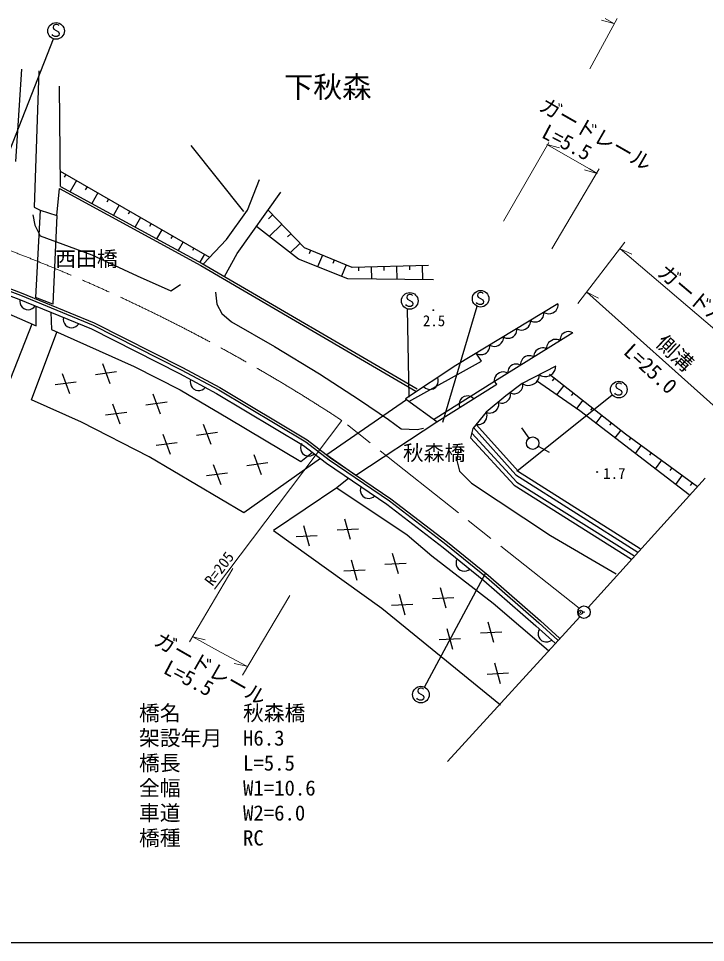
# Model space of a CAD drawing. Units: millimetres, scale not verified. Extents: x 40000 to 680000, y 20000 to 380000.
# Drawn here: x 180186 to 262755, y 205000 to 315983 of the extents above; entities that cross this region are included whole.
import ezdxf
from ezdxf.enums import TextEntityAlignment as Align

# ---------------------------------------------------------------- set-up
doc = ezdxf.new("R2010")
doc.units = ezdxf.units.MM
doc.header["$LTSCALE"] = 1000
doc.header["$PDMODE"] = 32
doc.header["$PDSIZE"] = 500
doc.linetypes.add('CHAIN', pattern=[18.5, 12, -1.5, 3.5, -1.5])
for name, color, linetype, lineweight in [('M-BGD', 7, 'Continuous', 25), ('M-BGD-EXST', 7, 'Continuous', 25), ('M-BMK', 2, 'CHAIN', 13), ('M-BMK-OTRS', 5, 'Continuous', 25), ('M-BMK-SRVR', 3, 'Continuous', 25), ('M-STR-HTXT', 7, 'Continuous', 13), ('M-STR-STR1', 1, 'Continuous', 25), ('M-STR-STRC', 7, 'Continuous', 25), ('M-TTL-BAND', 7, 'Continuous', 25)]:
    doc.layers.add(name, color=color, linetype=linetype, lineweight=lineweight)
doc.layers.add('M-BMK-HTXT', color=7, linetype='Continuous')
doc.layers.add('M-OTRS', color=6, linetype='Continuous')
doc.styles.add('ＭＳ ゴシック', font='')
doc.styles.get('ＭＳ ゴシック').set_extended_font_data('MS Gothic')

msp = doc.modelspace()

# ---------------------------------------------------------------- linework, layer by layer
at = {"layer": 'M-BGD'}
for p, q in [((179875, 298787), (180594, 309881)), ((182633, 309690), (182060, 293312)), ((185251, 295814), (185119, 307842)), ((207251, 292781), (200925, 300720)), ((203181, 287295), (185231, 297612)), ((185873, 297244), (185685, 296918)), ((187155, 296507), (186398, 295190)), ((207712, 292951), (209136, 296636)), ((184797, 292320), (185108, 295551)), ((185108, 295551), (202094, 286300)), ((185251, 295814), (202242, 286561)), ((188437, 295770), (188215, 295384)), ((189719, 295033), (188995, 293774)), ((191001, 294296), (190789, 293927)), ((206456, 287758), (211733, 295128)), ((182060, 293312), (182777, 292948)), ((192283, 293559), (191593, 292358)), ((193565, 292822), (193363, 292471)), ((194847, 292085), (194191, 290943)), ((205200, 289433), (207712, 292951)), ((214570, 288439), (210177, 292955)), ((210726, 292390), (210230, 291908)), ((196129, 291348), (195937, 291014)), ((213826, 287075), (208784, 291010)), ((211824, 291262), (210327, 289805)), ((197411, 290612), (196788, 289527)), ((198694, 289875), (198512, 289558)), ((212923, 290133), (212520, 289741)), ((199976, 289138), (199386, 288112)), ((202400, 286469), (205200, 289433)), ((214021, 289004), (212834, 287849)), ((168092, 287627), (180526, 283033)), ((201258, 288401), (201086, 288102)), ((202540, 287664), (201984, 286696)), ((204944, 284985), (206456, 287758)), ((220276, 286082), (214570, 288439)), ((215283, 288145), (215108, 287720)), ((216710, 287555), (216134, 286161)), ((167849, 286864), (180235, 282287)), ((168001, 287341), (180417, 282753)), ((202242, 286561), (228084, 271487)), ((219780, 284718), (213826, 287075)), ((218137, 286966), (217966, 286554)), ((219563, 286377), (219005, 285025)), ((202094, 286300), (227933, 271227)), ((229456, 286330), (220276, 286082)), ((221041, 286103), (221053, 285683)), ((222571, 286144), (222611, 284684)), ((224101, 286186), (224114, 285730)), ((225631, 286227), (225674, 284647)), ((227161, 286268), (227174, 285776)), ((228691, 286310), (228737, 284610)), ((230076, 284594), (219780, 284718)), ((180526, 283033), (189277, 279423)), ((175616, 282016), (182324, 279053)), ((180235, 282287), (188944, 278695)), ((180355, 282238), (180337, 281985)), ((180337, 281985), (180372, 281755)), ((180417, 282753), (189152, 279150)), ((180372, 281755), (180481, 281494)), ((180481, 281494), (180620, 281306)), ((180620, 281306), (180811, 281141)), ((180811, 281141), (181107, 281019)), ((181107, 281019), (181359, 281001)), ((181359, 281001), (181590, 281036)), ((181590, 281036), (181851, 281145)), ((181851, 281145), (182038, 281284)), ((182038, 281284), (182204, 281475)), ((182324, 279053), (182324, 281426)), ((245015, 281694), (232763, 274296)), ((244609, 280748), (244794, 280906)), ((244794, 280906), (244937, 281133)), ((244937, 281133), (245012, 281318)), ((245012, 281318), (245053, 281483)), ((245053, 281483), (245052, 281716)), ((184063, 280708), (184154, 278617)), ((185579, 280083), (185561, 279831)), ((185561, 279831), (185596, 279600)), ((241714, 279479), (241714, 279700)), ((241714, 279700), (241910, 279597)), ((242724, 279645), (242919, 279762)), ((242919, 279762), (243095, 279913)), ((243095, 279913), (243231, 280128)), ((243231, 280128), (243302, 280304)), ((243302, 280304), (243341, 280461)), ((243341, 280461), (243340, 280682)), ((243340, 280682), (243546, 280573)), ((243546, 280573), (243711, 280533)), ((243711, 280533), (243910, 280512)), ((243910, 280512), (244178, 280534)), ((244178, 280534), (244404, 280624)), ((244404, 280624), (244609, 280748)), ((181793, 279287), (178768, 271630)), ((184154, 278617), (194088, 274173)), ((185596, 279600), (185705, 279339)), ((185705, 279339), (185844, 279152)), ((185844, 279152), (186035, 278986)), ((186035, 278986), (186331, 278864)), ((186331, 278864), (186583, 278847)), ((186583, 278847), (186814, 278881)), ((186814, 278881), (187075, 278990)), ((187075, 278990), (187262, 279129)), ((187262, 279129), (187428, 279320)), ((188944, 278695), (199518, 273353)), ((189152, 279150), (199749, 273797)), ((189277, 279423), (199888, 274063)), ((240088, 278497), (240087, 278718)), ((240087, 278718), (240283, 278615)), ((240283, 278615), (240440, 278576)), ((240440, 278576), (240629, 278557)), ((240629, 278557), (240883, 278577)), ((240883, 278577), (241098, 278662)), ((241098, 278662), (241293, 278780)), ((241293, 278780), (241468, 278931)), ((241468, 278931), (241605, 279146)), ((241605, 279146), (241676, 279322)), ((241676, 279322), (241714, 279479)), ((241910, 279597), (242066, 279558)), ((242066, 279558), (242255, 279539)), ((242255, 279539), (242509, 279559)), ((242509, 279559), (242724, 279645)), ((181740, 270192), (184803, 278327)), ((246807, 278226), (237387, 272389)), ((238423, 277358), (238461, 277515)), ((238461, 277515), (238461, 277736)), ((238461, 277736), (238657, 277633)), ((238657, 277633), (238813, 277594)), ((238813, 277594), (239002, 277575)), ((239002, 277575), (239256, 277595)), ((239256, 277595), (239471, 277680)), ((239471, 277680), (239666, 277798)), ((239666, 277798), (239842, 277949)), ((239842, 277949), (239978, 278164)), ((239978, 278164), (240049, 278340)), ((240049, 278340), (240088, 278497)), ((245308, 277637), (245273, 277488)), ((245273, 277488), (245276, 277278)), ((245374, 277804), (245308, 277637)), ((245501, 278010), (245374, 277804)), ((245665, 278154), (245501, 278010)), ((245849, 278268), (245665, 278154)), ((246051, 278351), (245849, 278268)), ((246292, 278373), (246051, 278351)), ((246471, 278357), (246292, 278373)), ((246620, 278322), (246471, 278357)), ((246807, 278226), (246620, 278322)), ((236725, 276200), (236796, 276376)), ((236796, 276376), (236835, 276533)), ((236835, 276533), (236834, 276754)), ((236834, 276754), (237030, 276650)), ((237030, 276650), (237187, 276612)), ((237187, 276612), (237376, 276593)), ((237376, 276593), (237630, 276613)), ((237630, 276613), (237845, 276698)), ((237845, 276698), (238040, 276816)), ((238040, 276816), (238215, 276967)), ((238215, 276967), (238351, 277182)), ((238351, 277182), (238423, 277358)), ((242906, 276402), (242704, 276319)), ((243147, 276424), (242906, 276402)), ((243326, 276408), (243147, 276424)), ((243475, 276373), (243326, 276408)), ((243661, 276277), (243475, 276373)), ((243695, 276656), (243658, 276499)), ((243658, 276499), (243661, 276277)), ((243764, 276833), (243695, 276656)), ((243898, 277050), (243764, 276833)), ((244072, 277202), (243898, 277050)), ((244266, 277322), (244072, 277202)), ((244479, 277410), (244266, 277322)), ((244733, 277433), (244479, 277410)), ((244923, 277416), (244733, 277433)), ((245080, 277379), (244923, 277416)), ((245276, 277278), (245080, 277379)), ((235208, 275772), (235403, 275668)), ((235826, 274816), (235208, 275772)), ((235403, 275668), (235560, 275630)), ((235560, 275630), (235749, 275611)), ((235749, 275611), (236003, 275631)), ((236003, 275631), (236218, 275716)), ((236218, 275716), (236413, 275834)), ((236413, 275834), (236589, 275985)), ((236589, 275985), (236725, 276200)), ((240927, 275253), (240753, 275101)), ((241120, 275373), (240927, 275253)), ((241334, 275461), (241120, 275373)), ((241588, 275484), (241334, 275461)), ((241777, 275467), (241588, 275484)), ((241934, 275431), (241777, 275467)), ((242131, 275329), (241934, 275431)), ((242163, 275688), (242128, 275539)), ((242128, 275539), (242131, 275329)), ((242229, 275855), (242163, 275688)), ((242355, 276061), (242229, 275855)), ((242520, 276205), (242355, 276061)), ((242704, 276319), (242520, 276205)), ((190272, 274556), (191162, 272154)), ((194088, 274173), (199634, 271387)), ((232763, 274296), (226695, 270309)), ((227100, 269962), (235826, 274816)), ((239375, 274256), (239210, 274112)), ((239559, 274370), (239375, 274256)), ((239761, 274453), (239559, 274370)), ((240002, 274475), (239761, 274453)), ((240181, 274459), (240002, 274475)), ((240330, 274425), (240181, 274459)), ((240516, 274328), (240330, 274425)), ((240550, 274707), (240513, 274550)), ((240513, 274550), (240516, 274328)), ((240619, 274884), (240550, 274707)), ((240753, 275101), (240619, 274884)), ((244784, 274238), (240738, 272158)), ((244723, 273960), (244740, 274216)), ((185421, 273347), (186311, 270945)), ((191986, 273525), (189448, 273184)), ((199518, 273353), (204000, 270947)), ((199749, 273797), (204247, 271383)), ((199888, 274063), (204395, 271644)), ((237608, 273152), (237474, 272935)), ((237781, 273304), (237608, 273152)), ((237975, 273424), (237781, 273304)), ((238189, 273512), (237975, 273424)), ((238443, 273535), (238189, 273512)), ((238632, 273519), (238443, 273535)), ((238789, 273482), (238632, 273519)), ((238986, 273380), (238789, 273482)), ((239018, 273739), (238983, 273590)), ((238983, 273590), (238986, 273380)), ((239084, 273907), (239018, 273739)), ((239210, 274112), (239084, 273907)), ((242766, 272942), (242784, 273210)), ((242784, 273210), (243002, 273075)), ((243002, 273075), (243180, 273018)), ((243692, 272984), (243946, 273066)), ((243946, 273066), (244181, 273186)), ((244018, 273267), (253156, 266088)), ((244181, 273186), (244396, 273346)), ((244396, 273346), (244570, 273584)), ((244570, 273584), (244666, 273782)), ((244666, 273782), (244723, 273960)), ((187135, 272316), (184596, 271975)), ((200878, 272623), (200835, 272374)), ((200835, 272374), (200846, 272141)), ((200846, 272141), (200928, 271870)), ((237387, 272389), (230083, 267788)), ((230452, 267520), (237675, 272042)), ((230481, 271887), (230582, 272097)), ((230630, 272607), (230565, 272852)), ((230582, 272097), (230639, 272374)), ((230639, 272374), (230630, 272607)), ((237405, 272758), (237368, 272601)), ((237368, 272601), (237371, 272380)), ((237675, 272042), (237387, 272389)), ((237474, 272935), (237405, 272758)), ((240738, 272158), (238774, 270655)), ((240738, 272158), (240966, 272017)), ((240807, 271969), (240777, 272189)), ((240789, 271809), (240807, 271969)), ((240966, 272017), (241152, 271957)), ((241152, 271957), (241379, 271918)), ((241379, 271918), (241687, 271922)), ((241687, 271922), (241954, 272007)), ((241954, 272007), (242199, 272133)), ((242199, 272133), (242424, 272301)), ((247644, 268843), (242423, 272469)), ((242424, 272301), (242606, 272549)), ((242606, 272549), (242707, 272756)), ((242707, 272756), (242766, 272942)), ((243180, 273018), (243396, 272981)), ((243396, 272981), (243692, 272984)), ((244590, 272818), (244307, 272459)), ((245732, 271921), (244842, 270789)), ((196333, 270913), (197223, 268512)), ((199634, 271387), (205385, 267989)), ((200928, 271870), (201047, 271670)), ((201047, 271670), (201221, 271486)), ((201221, 271486), (201503, 271335)), ((201503, 271335), (201752, 271292)), ((201752, 271292), (201985, 271303)), ((201985, 271303), (202256, 271384)), ((202256, 271384), (202456, 271504)), ((202456, 271504), (202640, 271677)), ((204000, 270947), (214449, 264713)), ((204247, 271383), (214730, 265127)), ((204395, 271644), (214899, 265376)), ((228893, 271753), (229092, 271597)), ((229092, 271597), (229302, 271495)), ((229302, 271495), (229579, 271438)), ((229579, 271438), (229812, 271448)), ((229812, 271448), (230057, 271513)), ((230057, 271513), (230324, 271688)), ((230324, 271688), (230481, 271887)), ((239321, 270794), (239293, 271002)), ((239293, 271002), (239501, 270925)), ((239501, 270925), (239661, 270907)), ((239661, 270907), (239851, 270913)), ((239851, 270913), (240100, 270966)), ((240100, 270966), (240302, 271079)), ((240302, 271079), (240480, 271221)), ((240480, 271221), (240635, 271394)), ((240635, 271394), (240741, 271625)), ((240741, 271625), (240789, 271809)), ((246874, 271024), (246623, 270704)), ((187779, 267507), (181740, 270192)), ((191481, 269704), (192371, 267302)), ((198047, 269883), (195509, 269542)), ((226695, 270309), (226813, 270166)), ((233216, 270005), (233152, 269729)), ((233152, 269729), (233157, 269496)), ((233321, 270213), (233216, 270005)), ((233482, 270408), (233321, 270213)), ((233754, 270578), (233482, 270408)), ((233999, 270637), (233754, 270578)), ((234233, 270642), (233999, 270637)), ((234508, 270578), (234233, 270642)), ((234716, 270473), (234508, 270578)), ((234911, 270312), (234716, 270473)), ((238774, 270655), (236404, 268690)), ((237917, 269658), (237888, 269877)), ((237888, 269877), (238085, 269804)), ((238085, 269804), (238236, 269787)), ((238236, 269787), (238416, 269793)), ((238416, 269793), (238652, 269844)), ((238652, 269844), (238844, 269950)), ((238844, 269950), (239012, 270085)), ((239012, 270085), (239158, 270248)), ((239158, 270248), (239260, 270468)), ((239260, 270468), (239305, 270642)), ((239305, 270642), (239321, 270794)), ((248016, 270126), (247233, 269129)), ((193196, 268674), (190657, 268333)), ((233157, 269496), (233216, 269250)), ((236404, 268690), (234786, 266726)), ((236404, 268690), (236612, 268613)), ((236484, 268489), (236410, 268698)), ((236612, 268613), (236772, 268595)), ((236772, 268595), (236962, 268601)), ((236962, 268601), (237211, 268655)), ((237211, 268655), (237413, 268768)), ((237413, 268768), (237591, 268910)), ((237591, 268910), (237745, 269082)), ((237745, 269082), (237852, 269314)), ((237852, 269314), (237900, 269498)), ((237900, 269498), (237917, 269658)), ((260770, 258763), (247644, 268843)), ((249158, 269229), (248931, 268939)), ((195908, 263332), (187779, 267507)), ((205385, 267989), (214100, 262760)), ((236000, 267362), (236174, 267514)), ((236174, 267514), (236319, 267690)), ((236319, 267690), (236434, 267890)), ((236434, 267890), (236491, 268139)), ((236500, 268329), (236484, 268489)), ((236491, 268139), (236500, 268329)), ((250300, 268331), (249552, 267379)), ((202394, 267271), (203284, 264869)), ((234786, 266726), (234517, 265609)), ((234881, 266841), (239950, 261178)), ((235202, 267231), (235421, 267198)), ((235202, 267231), (240276, 261563)), ((235421, 267198), (235582, 267214)), ((235582, 267214), (235767, 267259)), ((235767, 267259), (236000, 267362)), ((241548, 265590), (240676, 266811)), ((251443, 267434), (251221, 267152)), ((252585, 266536), (251856, 265609)), ((197542, 266062), (198432, 263660)), ((204108, 266241), (201569, 265899)), ((214899, 265376), (217685, 263228)), ((234517, 265609), (239739, 259912)), ((234658, 266195), (240062, 260300)), ((253156, 266088), (261786, 259779)), ((253772, 265637), (253562, 265349)), ((199256, 265031), (196718, 264690)), ((214101, 264678), (214074, 264447)), ((214074, 264447), (214110, 264166)), ((214184, 264917), (214101, 264678)), ((214110, 264166), (214195, 263949)), ((214449, 264713), (217216, 262580)), ((214730, 265127), (217509, 262985)), ((242640, 264615), (243951, 263887)), ((255005, 264736), (254282, 263746)), ((207282, 256626), (195908, 263332)), ((216496, 263135), (207282, 256626)), ((208454, 263628), (209344, 261227)), ((214100, 262760), (215503, 263900)), ((214195, 263949), (214336, 263739)), ((214336, 263739), (214590, 263544)), ((214590, 263544), (214829, 263461)), ((214829, 263461), (215060, 263434)), ((215060, 263434), (215341, 263470)), ((215341, 263470), (215558, 263555)), ((215558, 263555), (215768, 263696)), ((217254, 263559), (220717, 261140)), ((217685, 263228), (224940, 258295)), ((256238, 263834), (256014, 263529)), ((203603, 262419), (204493, 260018)), ((210169, 262598), (207630, 262257)), ((217216, 262580), (224471, 257647)), ((217509, 262985), (224764, 258052)), ((257471, 262933), (256705, 261885)), ((258704, 262032), (258467, 261709)), ((205317, 261389), (202779, 261048)), ((239950, 261178), (254614, 251894)), ((240276, 261563), (254882, 252317)), ((259936, 261131), (259128, 260025)), ((219885, 260765), (218457, 259623)), ((221351, 259768), (221282, 259525)), ((239739, 259912), (253876, 251050)), ((240062, 260300), (254141, 251474)), ((261169, 260229), (260920, 259889)), ((218457, 259623), (210847, 254504)), ((218457, 259623), (226910, 253958)), ((221282, 259525), (221269, 259292)), ((221269, 259292), (221322, 259014)), ((221322, 259014), (221420, 258803)), ((221420, 258803), (221573, 258601)), ((221573, 258601), (221838, 258421)), ((222804, 258490), (223005, 258644)), ((221838, 258421), (222081, 258353)), ((222081, 258353), (222314, 258339)), ((222314, 258339), (222592, 258392)), ((222592, 258392), (222804, 258490)), ((224471, 257647), (231234, 252444)), ((224764, 258052), (231544, 252837)), ((224940, 258295), (231730, 253072)), ((220099, 253399), (219409, 255866)), ((210847, 254504), (223835, 245167)), ((215165, 252593), (214475, 255059)), ((218475, 254567), (221033, 254698)), ((213541, 253760), (216099, 253892)), ((226910, 253958), (229862, 251448)), ((231730, 253072), (236622, 249107)), ((231234, 252444), (236107, 248495)), ((231544, 252837), (236429, 248878)), ((220906, 248465), (220216, 250931)), ((225840, 249272), (225150, 251738)), ((229862, 251448), (237247, 245761)), ((232805, 250862), (232772, 250631)), ((232894, 251099), (232805, 250862)), ((219282, 249632), (221840, 249764)), ((224216, 250439), (226774, 250571)), ((232772, 250631), (232802, 250350)), ((232802, 250350), (232881, 250131)), ((232881, 250131), (233018, 249918)), ((233018, 249918), (233266, 249716)), ((233266, 249716), (233503, 249627)), ((234234, 249704), (234448, 249840)), ((233503, 249627), (233734, 249595)), ((233734, 249595), (234015, 249624)), ((234015, 249624), (234234, 249704)), ((236429, 248878), (242708, 243394)), ((236622, 249107), (242908, 243619)), ((231582, 245144), (230892, 247611)), ((236107, 248495), (242376, 243021)), ((226647, 244337), (225957, 246804)), ((229958, 246311), (232516, 246443)), ((225023, 245505), (227581, 245636)), ((237247, 245761), (243868, 240074)), ((223835, 245167), (238096, 233538)), ((237323, 241016), (236633, 243483)), ((242708, 243394), (245008, 241316)), ((242908, 243619), (245209, 241538)), ((232388, 240209), (231698, 242676)), ((235699, 242184), (238257, 242315)), ((242376, 243021), (244673, 240945)), ((242681, 242422), (242636, 242193)), ((242636, 242193), (242650, 241910)), ((242783, 242653), (242681, 242422)), ((230764, 241377), (233322, 241509)), ((242650, 241910), (242718, 241687)), ((242718, 241687), (242843, 241467)), ((242843, 241467), (243080, 241252)), ((243080, 241252), (243312, 241151)), ((243312, 241151), (243541, 241106)), ((243541, 241106), (243823, 241120)), ((243823, 241120), (244046, 241188)), ((244046, 241188), (244266, 241312)), ((238130, 236082), (237440, 238548)), ((236506, 237249), (239064, 237381))]:
    msp.add_line(p, q, dxfattribs=at)
for centre, radius in [((230042, 280955), 50), ((230042, 280955), 30), ((230042, 280955), 10), ((241984, 264980), 750), ((249720, 261515), 50), ((249720, 261515), 30), ((249720, 261515), 10)]:
    msp.add_circle(centre, radius, dxfattribs=at)
at = {"layer": 'M-BGD-EXST'}
for p, q in [((184627, 315245), (184387, 315125)), ((184787, 315245), (184627, 315245)), ((184947, 315205), (184787, 315245)), ((185027, 315125), (184947, 315205)), ((184387, 315125), (184347, 314885)), ((184347, 314885), (184427, 314685)), ((184427, 314685), (184987, 314365)), ((184987, 314365), (185067, 314165)), ((185067, 314165), (185027, 313925)), ((176455, 293322), (184399, 313554)), ((184307, 313925), (184227, 314045)), ((184547, 313805), (184307, 313925)), ((184827, 313805), (184547, 313805)), ((185027, 313925), (184827, 313805)), ((235650, 283089), (235410, 282969)), ((235810, 283089), (235650, 283089)), ((235970, 283049), (235810, 283089)), ((236050, 282969), (235970, 283049)), ((226889, 282703), (226849, 282463)), ((226849, 282463), (226929, 282263)), ((227129, 282823), (226889, 282703)), ((226929, 282263), (227489, 281943)), ((227289, 282823), (227129, 282823)), ((227449, 282783), (227289, 282823)), ((227529, 282703), (227449, 282783)), ((227489, 281943), (227569, 281743)), ((235410, 282969), (235370, 282729)), ((235370, 282729), (235450, 282529)), ((235450, 282529), (236010, 282209)), ((236010, 282209), (236090, 282009)), ((236090, 282009), (236050, 281769)), ((226809, 281503), (226729, 281623)), ((227049, 281383), (226809, 281503)), ((227149, 270495), (226921, 281114)), ((227329, 281383), (227049, 281383)), ((227529, 281503), (227329, 281383)), ((227569, 281743), (227529, 281503)), ((231183, 267498), (235298, 281442)), ((235330, 281769), (235250, 281889)), ((235570, 281649), (235330, 281769)), ((235850, 281649), (235570, 281649)), ((236050, 281769), (235850, 281649)), ((252009, 272045), (251969, 271805)), ((252249, 272165), (252009, 272045)), ((252409, 272165), (252249, 272165)), ((252569, 272125), (252409, 272165)), ((252649, 272045), (252569, 272125)), ((251929, 270845), (251849, 270965)), ((252169, 270725), (251929, 270845)), ((251969, 271805), (252049, 271605)), ((252049, 271605), (252609, 271285)), ((252649, 270845), (252449, 270725)), ((252609, 271285), (252689, 271085)), ((252689, 271085), (252649, 270845)), ((240059, 261619), (251538, 270779)), ((252449, 270725), (252169, 270725)), ((228983, 235664), (236370, 249401)), ((228231, 235416), (228191, 235176)), ((228471, 235536), (228231, 235416)), ((228631, 235536), (228471, 235536)), ((228791, 235496), (228631, 235536)), ((228871, 235416), (228791, 235496)), ((228151, 234216), (228071, 234336)), ((228391, 234096), (228151, 234216)), ((228191, 235176), (228271, 234976)), ((228271, 234976), (228831, 234656)), ((228871, 234216), (228671, 234096)), ((228831, 234656), (228911, 234456)), ((228911, 234456), (228871, 234216)), ((228671, 234096), (228391, 234096))]:
    msp.add_line(p, q, dxfattribs=at)
for centre in [(184707, 314485), (227209, 282063), (235730, 282329), (252329, 271405), (228551, 234776)]:
    msp.add_circle(centre, 1000, dxfattribs=at)
at = {"layer": 'M-BMK'}
msp.add_line((247557, 245144), (219064, 267688), dxfattribs=at)
msp.add_arc((105347, 94729), 206994, 56.67602, 90.23193, dxfattribs=at)
at = {"layer": 'M-BMK-OTRS'}
for p, q in [((248648, 245235), (262696, 260774)), ((247639, 244125), (231756, 226755))]:
    msp.add_line(p, q, dxfattribs=at)
at = {"layer": 'M-BMK-SRVR'}
for radius in [750, 30]:
    msp.add_circle((248146, 244679), radius, dxfattribs=at)
at = {"layer": 'M-OTRS'}
msp.add_point((247728, 244659), dxfattribs=at)
at = {"layer": 'M-STR-HTXT'}
for p, q in [((252140, 315967), (248844, 309936)), ((251745, 315374), (250237, 315764)), ((250696, 315983), (251745, 315374)), ((243934, 301098), (238464, 291630)), ((243681, 300830), (245194, 300460)), ((248822, 297933), (243681, 300830)), ((249966, 297942), (244285, 288334)), ((249720, 297362), (248229, 297813)), ((248822, 297933), (249720, 297362)), ((253054, 289118), (247403, 281755)), ((252479, 288325), (253893, 287671)), ((270287, 273132), (252479, 288325)), ((248494, 283095), (249893, 282409)), ((264807, 268525), (248494, 283095)), ((219064, 267688), (203743, 247437)), ((205943, 249924), (200738, 241129)), ((212792, 246662), (207122, 237106)), ((201124, 241696), (202641, 241341)), ((204543, 239816), (201124, 241696)), ((204543, 239816), (207620, 238192)), ((207620, 238192), (206097, 238521))]:
    msp.add_line(p, q, dxfattribs=at)
at = {"layer": 'M-STR-STR1'}
for p, q in [((182777, 292948), (182231, 282475)), ((182777, 292948), (184797, 292320)), ((184797, 292320), (184334, 281676)), ((184334, 281676), (182231, 282475)), ((226813, 270166), (217254, 263559)), ((230452, 267520), (226813, 270166)), ((220717, 261140), (230452, 267520)), ((217254, 263559), (220717, 261140))]:
    msp.add_line(p, q, dxfattribs=at)
at = {"layer": 'M-STR-STRC'}
for p, q in [((181913, 292415), (182166, 291148)), ((182166, 291148), (182800, 289881)), ((182800, 289881), (189010, 287600)), ((189010, 287600), (194459, 285065)), ((194459, 285065), (198514, 283291)), ((198514, 283291), (199654, 284052)), ((203847, 283106), (204016, 281668)), ((204016, 281668), (204608, 280569)), ((204608, 280569), (205792, 279554)), ((205792, 279554), (210951, 276594)), ((210951, 276594), (216363, 273296)), ((216363, 273296), (221183, 270167)), ((221183, 270167), (224651, 267799)), ((224651, 267799), (226173, 266699)), ((226173, 266699), (228118, 266615)), ((228118, 266615), (228879, 266784)), ((233023, 264078), (232854, 262894)), ((232854, 262894), (233192, 261625)), ((233192, 261625), (234630, 260188)), ((234630, 260188), (244107, 253901)), ((244107, 253901), (252035, 249276))]:
    msp.add_line(p, q, dxfattribs=at)
at = {"layer": 'M-TTL-BAND'}
msp.add_line((40000, 205000), (579000, 205000), dxfattribs=at)

# ---------------------------------------------------------------- texts
at = {"layer": 'M-BGD', "style": 'ＭＳ ゴシック'}
for s, p in [('2.5', (228778, 278623)), ('1.7', (250451, 260284))]:
    msp.add_text(s, height=1320, dxfattribs=at).set_placement(p, align=Align.BOTTOM_LEFT)
at = {"layer": 'M-BMK-HTXT', "style": 'ＭＳ ゴシック'}
msp.add_text('下秋森', height=2566, dxfattribs=at).set_placement((212100, 305707), align=Align.BOTTOM_LEFT)
at = {"layer": 'M-STR-HTXT', "style": 'ＭＳ ゴシック'}
for s, height, rotation, p in [('ガードレール', 1833, 330.2, (242347, 304561)), ('L=5.5', 1833, 332.2, (242667, 301263)), ('ガードパイプ ', 1833, 320, (256485, 284825)), ('側溝', 1833, 316.9, (256266, 276440)), ('L=25.0', 1833, 317.6, (252404, 275367)), ('R=205', 1320, 53.3, (203820, 247473)), ('ガードレール', 1833, 330.2, (196058, 240349)), ('L=5.5', 1833, 332.2, (197211, 236914))]:
    msp.add_text(s, height=height, rotation=rotation, dxfattribs=at).set_placement(p, align=Align.BOTTOM_LEFT)
for s, p in [('橋名\u3000\u3000\u3000秋森橋', (194669, 231098)), ('架設年月\u3000H6.3', (194669, 228098)), ('橋長\u3000\u3000\u3000L=5.5', (194669, 225098)), ('全幅\u3000\u3000\u3000W1=10.6', (194669, 222098)), ('車道\u3000\u3000\u3000W2=6.0', (194669, 219098)), ('橋種\u3000\u3000\u3000RC', (194669, 216098))]:
    msp.add_text(s, height=1833, dxfattribs=at).set_placement(p, align=Align.BOTTOM_LEFT)
at = {"layer": 'M-STR-STR1', "style": 'ＭＳ ゴシック'}
for s, p in [('西田橋', (184606, 285648)), ('秋森橋', (226385, 262346))]:
    msp.add_text(s, height=1833, dxfattribs=at).set_placement(p, align=Align.BOTTOM_LEFT)

doc.saveas('drawing.dxf')
